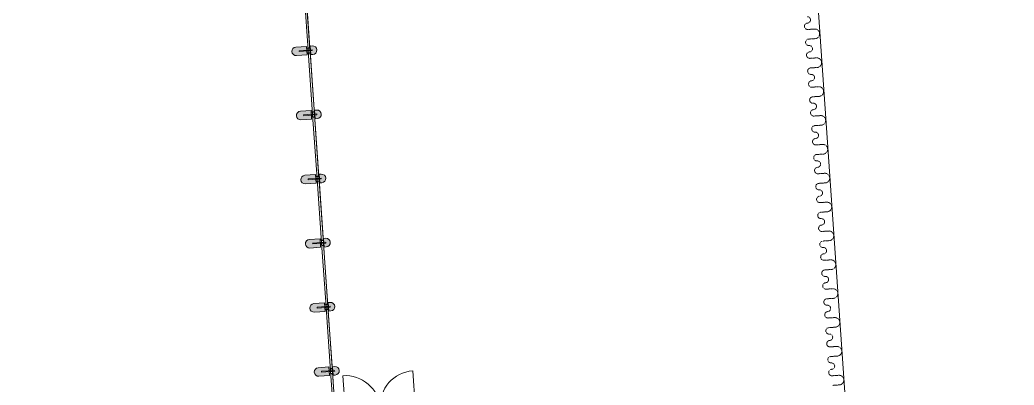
# Model space of a CAD drawing. Header units: millimetres. Extents: x 306 to 836129804, y -168137 to 818603917.
# Drawn here: x 833894834 to 833918014, y 818025946 to 818034470 of the extents above; entities that cross this region are included whole.
import ezdxf

# ---------------------------------------------------------------- set-up
doc = ezdxf.new("R2010")
doc.units = ezdxf.units.MM
doc.header["$LTSCALE"] = 3
doc.linetypes.add('SMALL DASH', pattern=[1.0599999999999998, 0.5299999999999999, -0.5299999999999999])
for name, color, linetype, lineweight in [('A-010-M_LINE', 251, 'Continuous', 13), ('A-214-M_CURT_WALL', 251, 'Continuous', 13), ('A-215-M_CURT_PANEL', 251, 'Continuous', 13), ('A-325-M_DOOR', 251, 'Continuous', 13), ('A-810-M_ROOMS', 251, 'Continuous', 13), ('Z-060-M_DETAIL', 253, 'Continuous', 5), ('Z-060-M_LINE_MEDIUM', 253, 'Continuous', 9)]:
    doc.layers.add(name, color=color, linetype=linetype, lineweight=lineweight)
doc.layers.add('UAJ-00XREF', color=7, linetype='Continuous')

# ---------------------------------------------------------------- blocks, each defined once
blk = doc.blocks.new('System Panel - ARC_Glazed-27605841-0300')
at = {"layer": 'A-215-M_CURT_PANEL', "lineweight": 9}
for p, q in [((-740.000000000005, 4.478376555038092e-13), (740.000000000005, 4.478376555038092e-13)), ((-740.000000000005, -43.99999999999955), (-740.000000000005, 4.483746707251158e-13)), ((740.000000000005, -43.99999999999955), (740.000000000005, 4.483746707251158e-13)), ((740.000000000005, -43.99999999999955), (-740.000000000005, -43.99999999999955))]:
    blk.add_line(p, q, dxfattribs=at)
blk = doc.blocks.new('System Panel - ARC_Glazed-33785582-0300')
at = {"layer": 'A-215-M_CURT_PANEL', "lineweight": 9}
for p, q in [((-457.6500000000042, 2.506222379646233e-12), (467.650000000002, 2.506222379646233e-12)), ((-457.6500000000042, -43.99999999999749), (-457.6500000000042, 2.504130236502533e-12)), ((467.650000000002, -43.99999999999749), (467.650000000002, 2.504130236502533e-12)), ((467.650000000002, -43.99999999999749), (-457.6500000000042, -43.99999999999749))]:
    blk.add_line(p, q, dxfattribs=at)
blk = doc.blocks.new('Circular Mullion - ARC_CW_CERAMIC MULLION-30650210-0300')
at = {"layer": 'Z-060-M_LINE_MEDIUM', "lineweight": 18}
h = blk.add_hatch(color=256, dxfattribs=at)
h.paths.add_polyline_path([(6.930349627509713e-11, 160.0001288222728), (27.62534705140006, 155.8705539054722), (50.00000000007526, 146.6026692006838), (76.053818580374, 123.7474907206025), (86.60254037847494, 110.0001288223014), (96.5925826289706, 85.88203333250486), (100.0000000000812, 46.22018912939889), (100.0000000000812, 10.0001288222029), (-99.99999999994262, 10.0001288222029), (-99.99999999994262, 60.00012882226083), (-93.26508591872884, 93.91532101883732), (-86.60254037842297, 110.0001288221975), (-70.71067811858798, 130.7108069409181), (-49.99999999993666, 146.6026692007185), (-17.30802505658817, 157.7214840952532), (-9.999999999963075, 158.6836038463923)], flags=0)
h.paths.add_polyline_path([(-17.42937404491909, -73.49987121654476), (100.0000000000812, -73.49987121654476), (100.0000000000812, -323.4998116814927), (93.20229713902005, -357.566589401928), (86.6025403785096, -373.4998116814987), (70.71067811872659, -394.2104898001673), (44.63327725535096, -412.3253214062901), (20.66588698905725, -420.7790960445724), (6.930349627509713e-11, -423.4998116814873), (-25.88190451003611, -420.092394310446), (-50.00000000000596, -410.102352059933), (-75.64606173225421, -387.7785726501263), (-86.60254037837099, -373.4998116814987), (-96.592582628832, -349.381716191754), (-99.9999999999253, -323.4998116814927), (-99.99999999994262, -73.49987121654476), (-45.51229512630749, -73.49987121654476)], flags=0)
at = {"layer": 'Z-060-M_DETAIL', "lineweight": 18}
for p, q in [((-99.9999999999991, 60.00012882228518), (-99.999999999999, 10.00012882222638)), ((-99.999999999999, 10.00012882222638), (100.0000000000011, 10.00012882222702)), ((100.0000000000011, 10.00012882222702), (100.000000000001, 60.00012882228619)), ((100.0000000000007, -73.49987121653935), (-99.99999999999937, -73.49987121653999)), ((-99.99999999999937, -73.49987121653999), (-99.99999999999898, -323.4998116814805)), ((100.0000000000011, -323.4998116814814), (100.0000000000007, -73.49987121653935))]:
    blk.add_line(p, q, dxfattribs=at)
for centre, start, end in [((9.644285370313811e-13, 60.00012882228535), 4.389165460419653e-13, 180), ((1.049027531507818e-12, -323.499811681481), 180, 359.9999999999993)]:
    blk.add_arc(centre, 100.0000000000001, start, end, dxfattribs=at)
at = {"layer": 'Z-060-M_LINE_MEDIUM'}
for p, q in [((-62.9999999999993, 0.0001288222264391472), (-99.99999999999898, 0.0001288222263751799)), ((-62.99999999999923, -43.99999997875487), (-62.9999999999993, 0.0001288222264380412)), ((-51.70955868577837, 10.00012882222653), (-51.70955868577823, -73.49987121653984)), ((-9.99999999999969, 52.50012878340168), (-9.99999999999969, -252.4999025251603)), ((10.00000000000098, 52.5001287834017), (-9.99999999999969, 52.50012878340168)), ((10.00000000000098, -252.4999025251603), (10.00000000000098, 52.50012878340168)), ((51.70955868577257, 10.00012882222687), (51.70955868577271, -73.4998712165395)), ((62.9999999999993, 0.0001288222264391472), (100.0000000000011, 0.0001288222263751799)), ((62.99999999999923, -43.99999997875487), (62.9999999999993, 0.0001288222264380412)), ((-62.99999999999923, -43.99999997875487), (-99.9999999999989, -43.99999997875493)), ((62.99999999999923, -43.99999997875487), (100.0000000000012, -43.99999997875493)), ((-9.99999999999969, -252.4999025251603), (10.00000000000098, -252.4999025251603))]:
    blk.add_line(p, q, dxfattribs=at)
blk = doc.blocks.new('Circular Mullion - CERAMIC_MULLIONS-V74-0300')
at = {"layer": 'Z-060-M_DETAIL'}
h = blk.add_hatch(dxfattribs=at)
h.set_pattern_fill('FP_40', color=256, style=0, pattern_type=2)
h.set_pattern_definition([(220, (107341.473, 105375.378), (-1413.18778151399, 378.6626304622204), [152.4, -1676.4]), (275, (107341.473, 105375.378), (1456.274698972632, 543.0722569291949), [121.92, -1341.12]), (169.549, (107352.099, 105253.922), (-889.3416091385084, 1597.992801986582), [129.52, -1424.721]), (223.816, (106935.073, 105375.378), (-2152.883750045124, 425.6574655514011), [228.6, -2514.6]), (173.364, (106963.101, 105194.659), (-1490.540877103034, 2302.918557885823), [194.28, -2137.081]), (278.816, (106935.073, 105375.378), (2461.697406629908, -1210.451568225919), [182.88, -2011.68]), (249, (107036.673, 105172.178), (-1419.581169676606, -353.9412327330601), [152.4, -1676.4]), (304, (107036.673, 105172.178), (1010.399896081791, 1180.997682094214), [121.92, -1341.12]), (198.549, (107104.85, 105071.102), (-1552.557981219097, 966.4746286886602), [129.52, -1424.721]), (232.5, (107341.473, 105375.378), (151.2081813368843, -659.786354912552), [67.056, -1257.808, 67.056, -2640.584]), (232.5, (107341.473, 105375.378), (151.2081813368843, -659.786354912552), [-1391.92, -1294.384, 67.056, -1279.144]), (262.4999999999999, (107341.473, 105375.378), (635.7819773261056, -723.7721718464364), [67.056, -709.168, 67.056, -1740.408]), (262.4999999999999, (107341.473, 105375.378), (635.7819773261056, -723.7721718464364), [-843.28, -1227.328, 67.056, -446.024]), (302.5, (107341.473, 105828.514), (963.7278726196303, -499.9628506809697), [67.056, -440.944, 67.056, -3621.024]), (302.5, (107341.473, 105828.514), (963.7278726196303, -499.9628506809697), [-575.056, -1517.904, 67.056, -2036.064]), (312.5, (107341.473, 106031.714), (1198.25389816382, 99.35691249334411), [67.056, -593.344, 67.056, -2479.04]), (312.5, (107341.473, 106031.714), (1198.25389816382, 99.35691249334411), [-727.456, -985.52, 67.056, -1426.464])])
h.paths.add_polyline_path([(9.999999999859119, 43.99999999986871), (9.999999999859119, -10.00012882232418), (-10.00000000008436, -10.00012882232418), (-10.00000000008436, 73.49987121642349), (9.999999999859119, 73.49987121642349)], flags=0)
at = {"layer": 'A-214-M_CURT_WALL', "lineweight": 9}
for p, q in [((-9.999999999999318, 73.49987121653969), (-9.999999999999453, -10.00012882221258)), ((9.999999999999453, -10.00012882221256), (9.999999999999318, 73.49987121653969))]:
    blk.add_line(p, q, dxfattribs=at)
blk = doc.blocks.new('Circular Mullion - CERAMIC_MULLIONS-V75-0300')
at = {"layer": 'Z-060-M_DETAIL'}
h = blk.add_hatch(dxfattribs=at)
h.set_pattern_fill('FP_41', color=256, style=0, pattern_type=2)
h.set_pattern_definition([(220, (105841.473, 105375.378), (-1413.18778151399, 378.6626304622204), [152.4, -1676.4]), (275, (105841.473, 105375.378), (1456.274698972632, 543.0722569291949), [121.92, -1341.12]), (169.549, (105852.099, 105253.922), (-889.3416091385084, 1597.992801986582), [129.52, -1424.721]), (223.816, (105435.073, 105375.378), (-2152.883750045124, 425.6574655514011), [228.6, -2514.6]), (173.364, (105463.101, 105194.659), (-1490.540877103034, 2302.918557885823), [194.28, -2137.081]), (278.816, (105435.073, 105375.378), (2461.697406629908, -1210.451568225919), [182.88, -2011.68]), (249, (105536.673, 105172.178), (-1419.581169676606, -353.9412327330601), [152.4, -1676.4]), (304, (105536.673, 105172.178), (1010.399896081791, 1180.997682094214), [121.92, -1341.12]), (198.549, (105604.85, 105071.102), (-1552.557981219097, 966.4746286886602), [129.52, -1424.721]), (232.5, (105841.473, 105375.378), (151.2081813368843, -659.786354912552), [67.056, -1257.808, 67.056, -2640.584]), (232.5, (105841.473, 105375.378), (151.2081813368843, -659.786354912552), [-1391.92, -1294.384, 67.056, -1279.144]), (262.4999999999999, (105841.473, 105375.378), (635.7819773261056, -723.7721718464364), [67.056, -709.168, 67.056, -1740.408]), (262.4999999999999, (105841.473, 105375.378), (635.7819773261056, -723.7721718464364), [-843.28, -1227.328, 67.056, -446.024]), (302.5, (105841.473, 105828.514), (963.7278726196303, -499.9628506809697), [67.056, -440.944, 67.056, -3621.024]), (302.5, (105841.473, 105828.514), (963.7278726196303, -499.9628506809697), [-575.056, -1517.904, 67.056, -2036.064]), (312.5, (105841.473, 106031.714), (1198.25389816382, 99.35691249334411), [67.056, -593.344, 67.056, -2479.04]), (312.5, (105841.473, 106031.714), (1198.25389816382, 99.35691249334411), [-727.456, -985.52, 67.056, -1426.464])])
h.paths.add_polyline_path([(9.999999999859119, 43.99999999986871), (9.999999999859119, -10.00012882232418), (-10.00000000008436, -10.00012882232418), (-10.00000000008436, 73.49987121642349), (9.999999999859119, 73.49987121642349)], flags=0)
at = {"layer": 'A-214-M_CURT_WALL', "lineweight": 9}
for p, q in [((-9.999999999999318, 73.49987121653969), (-9.999999999999453, -10.00012882221256)), ((9.999999999999453, -10.00012882221256), (9.999999999999318, 73.49987121653969))]:
    blk.add_line(p, q, dxfattribs=at)
blk = doc.blocks.new('Circular Mullion - CERAMIC_MULLIONS-V76-0300')
at = {"layer": 'A-214-M_CURT_WALL', "lineweight": 9}
for p, q in [((-9.999999999999318, 73.49987121653969), (-9.999999999999453, -10.00012882221256)), ((9.999999999999453, -10.00012882221256), (9.999999999999318, 73.49987121653969))]:
    blk.add_line(p, q, dxfattribs=at)
blk = doc.blocks.new('Circular Mullion - CERAMIC_MULLIONS-V77-0300')
at = {"layer": 'Z-060-M_DETAIL'}
h = blk.add_hatch(dxfattribs=at)
h.set_pattern_fill('FP_42', color=256, style=0, pattern_type=2)
h.set_pattern_definition([(220, (102841.473, 105375.378), (-1413.18778151399, 378.6626304622204), [152.4, -1676.4]), (275, (102841.473, 105375.378), (1456.274698972632, 543.0722569291949), [121.92, -1341.12]), (169.549, (102852.099, 105253.922), (-889.3416091385084, 1597.992801986582), [129.52, -1424.721]), (223.816, (102435.073, 105375.378), (-2152.883750045124, 425.6574655514011), [228.6, -2514.6]), (173.364, (102463.101, 105194.659), (-1490.540877103034, 2302.918557885823), [194.28, -2137.081]), (278.816, (102435.073, 105375.378), (2461.697406629908, -1210.451568225919), [182.88, -2011.68]), (249, (102536.673, 105172.178), (-1419.581169676606, -353.9412327330601), [152.4, -1676.4]), (304, (102536.673, 105172.178), (1010.399896081791, 1180.997682094214), [121.92, -1341.12]), (198.549, (102604.85, 105071.102), (-1552.557981219097, 966.4746286886602), [129.52, -1424.721]), (232.5, (102841.473, 105375.378), (151.2081813368843, -659.786354912552), [67.056, -1257.808, 67.056, -2640.584]), (232.5, (102841.473, 105375.378), (151.2081813368843, -659.786354912552), [-1391.92, -1294.384, 67.056, -1279.144]), (262.4999999999999, (102841.473, 105375.378), (635.7819773261056, -723.7721718464364), [67.056, -709.168, 67.056, -1740.408]), (262.4999999999999, (102841.473, 105375.378), (635.7819773261056, -723.7721718464364), [-843.28, -1227.328, 67.056, -446.024]), (302.5, (102841.473, 105828.514), (963.7278726196303, -499.9628506809697), [67.056, -440.944, 67.056, -3621.024]), (302.5, (102841.473, 105828.514), (963.7278726196303, -499.9628506809697), [-575.056, -1517.904, 67.056, -2036.064]), (312.5, (102841.473, 106031.714), (1198.25389816382, 99.35691249334411), [67.056, -593.344, 67.056, -2479.04]), (312.5, (102841.473, 106031.714), (1198.25389816382, 99.35691249334411), [-727.456, -985.52, 67.056, -1426.464])])
h.paths.add_polyline_path([(9.999999999859119, -10.00012882232418), (-10.00000000008436, -10.00012882232418), (-10.00000000008436, 73.49987121642349), (9.999999999859119, 73.49987121642349), (9.999999999859119, -9.718082765175495e-08)], flags=0)
at = {"layer": 'A-214-M_CURT_WALL', "lineweight": 9}
for p, q in [((-9.999999999999318, 73.49987121653969), (-9.999999999999453, -10.00012882221256)), ((9.999999999999453, -10.00012882221256), (9.999999999999318, 73.49987121653969))]:
    blk.add_line(p, q, dxfattribs=at)
blk = doc.blocks.new('Circular Mullion - CERAMIC_MULLIONS-V78-0300')
at = {"layer": 'A-214-M_CURT_WALL', "lineweight": 9}
for p, q in [((-9.999999999999318, 73.49987121653969), (-9.999999999999453, -10.00012882221258)), ((9.999999999999453, -10.00012882221256), (9.999999999999318, 73.49987121653969))]:
    blk.add_line(p, q, dxfattribs=at)
blk = doc.blocks.new('Circular Mullion - CERAMIC_MULLIONS-V79-0300')
at = {"layer": 'Z-060-M_DETAIL'}
h = blk.add_hatch(dxfattribs=at)
h.set_pattern_fill('FP_43', color=256, style=0, pattern_type=2)
h.set_pattern_definition([(220, (99841.47300000001, 105375.378), (-1413.18778151399, 378.6626304622204), [152.4, -1676.4]), (275, (99841.47300000001, 105375.378), (1456.274698972632, 543.0722569291949), [121.92, -1341.12]), (169.549, (99852.099, 105253.922), (-889.3416091385084, 1597.992801986582), [129.52, -1424.721]), (223.816, (99435.073, 105375.378), (-2152.883750045124, 425.6574655514011), [228.6, -2514.6]), (173.364, (99463.101, 105194.659), (-1490.540877103034, 2302.918557885823), [194.28, -2137.081]), (278.816, (99435.073, 105375.378), (2461.697406629908, -1210.451568225919), [182.88, -2011.68]), (249, (99536.67300000001, 105172.178), (-1419.581169676606, -353.9412327330601), [152.4, -1676.4]), (304, (99536.67300000001, 105172.178), (1010.399896081791, 1180.997682094214), [121.92, -1341.12]), (198.549, (99604.85, 105071.102), (-1552.557981219097, 966.4746286886602), [129.52, -1424.721]), (232.5, (99841.47300000001, 105375.378), (151.2081813368843, -659.786354912552), [67.056, -1257.808, 67.056, -2640.584]), (232.5, (99841.47300000001, 105375.378), (151.2081813368843, -659.786354912552), [-1391.92, -1294.384, 67.056, -1279.144]), (262.4999999999999, (99841.47300000001, 105375.378), (635.7819773261056, -723.7721718464364), [67.056, -709.168, 67.056, -1740.408]), (262.4999999999999, (99841.47300000001, 105375.378), (635.7819773261056, -723.7721718464364), [-843.28, -1227.328, 67.056, -446.024]), (302.5, (99841.47300000001, 105828.514), (963.7278726196303, -499.9628506809697), [67.056, -440.944, 67.056, -3621.024]), (302.5, (99841.47300000001, 105828.514), (963.7278726196303, -499.9628506809697), [-575.056, -1517.904, 67.056, -2036.064]), (312.5, (99841.47300000001, 106031.714), (1198.25389816382, 99.35691249334411), [67.056, -593.344, 67.056, -2479.04]), (312.5, (99841.47300000001, 106031.714), (1198.25389816382, 99.35691249334411), [-727.456, -985.52, 67.056, -1426.464])])
h.paths.add_polyline_path([(9.999999999911097, 43.99999999983407), (9.999999999911097, -10.00012882232418), (-10.00000000006703, -10.00012882232418), (-10.00000000006703, 73.49987121642349), (9.999999999911097, 73.49987121642349)], flags=0)
at = {"layer": 'A-214-M_CURT_WALL', "lineweight": 9}
for p, q in [((-9.999999999999318, 73.49987121653969), (-9.999999999999453, -10.00012882221258)), ((9.999999999999453, -10.00012882221256), (9.999999999999318, 73.49987121653969))]:
    blk.add_line(p, q, dxfattribs=at)
blk = doc.blocks.new('3A35X-MAGP-P-MP-00')
at = {"layer": 'A-010-M_LINE'}
blk.add_line((834491483.7744093, 818059236.7011683), (834497766.6892029, 817969362.229836), dxfattribs=at)
at = {"layer": 'A-010-M_LINE', "linetype": 'SMALL DASH'}
for p, q in [((834492959.5403924, 818034245.3962973), (834493111.6691127, 818034256.0312616)), ((834492975.2313232, 818034020.9440871), (834493127.3600435, 818034031.5790514)), ((834493006.6131848, 818033572.0396667), (834493158.7419051, 818033582.6746309)), ((834493022.3041157, 818033347.5874563), (834493174.4328359, 818033358.2224206)), ((834493053.6859773, 818032898.6830359), (834493205.8146976, 818032909.3180001)), ((834493069.3769082, 818032674.2308255), (834493221.5056285, 818032684.8657898)), ((834493100.7587698, 818032225.326405), (834493252.88749, 818032235.9613693)), ((834493116.4497006, 818032000.8741949), (834493268.5784209, 818032011.5091591)), ((834493147.8315623, 818031551.9697742), (834493299.9602826, 818031562.6047385)), ((834493163.5224931, 818031327.517564), (834493315.6512134, 818031338.1525283)), ((834493194.9043547, 818030878.6131436), (834493347.033075, 818030889.2481078)), ((834493210.5952855, 818030654.1609333), (834493362.7240058, 818030664.7958975)), ((834493241.9771472, 818030205.2565128), (834493394.1058675, 818030215.891477)), ((834493257.668078, 818029980.8043025), (834493409.7967982, 818029991.4392667)), ((834493289.0499396, 818029531.899882), (834493441.1786599, 818029542.5348462)), ((834493304.7408705, 818029307.4476717), (834493456.8695908, 818029318.0826359)), ((834493336.1227322, 818028858.5432512), (834493488.2514524, 818028869.1782154)), ((834493351.8136629, 818028634.091041), (834493503.9423832, 818028644.7260052)), ((834493383.1955246, 818028185.1866204), (834493535.3242449, 818028195.8215846)), ((834493398.8864554, 818027960.7344102), (834493551.0151757, 818027971.3693744)), ((834493430.268317, 818027511.8299897), (834493582.3970373, 818027522.4649539)), ((834493445.9592478, 818027287.3777794), (834493598.0879681, 818027298.0127436)), ((834493477.3411095, 818026838.4733589), (834493629.4698298, 818026849.1083231)), ((834493493.0320404, 818026614.0211486), (834493645.1607606, 818026624.6561128)), ((834493524.4139019, 818026165.1167281), (834493676.5426222, 818026175.7516923)), ((834493540.1048328, 818025940.6645179), (834493692.233553, 818025951.2994821))]:
    blk.add_line(p, q, dxfattribs=at)
for centre, radius, start, end in [((834492943.8494616, 818034469.8485076), 75.00000000001455, 273.998906433197, 93.99890643319704), ((834492954.3100821, 818034320.2137008), 75, 93.99890643319704, 273.998906433197), ((834493119.5145781, 818034143.8051565), 112.5, 273.998906433197, 93.99890643319704), ((834492980.4616334, 818033946.1266837), 75, 93.99890643319704, 273.998906433197), ((834492980.4616334, 818033946.1266837), 75, 93.99890643319704, 273.998906433197), ((834492990.9222541, 818033796.4918768), 75.00000000001455, 273.998906433197, 93.99890643319704), ((834493001.3828746, 818033646.8570701), 75, 93.99890643319704, 273.998906433197), ((834493166.5873705, 818033470.4485257), 112.5, 273.998906433197, 93.99890643319704), ((834493027.534426, 818033272.7700529), 75, 93.99890643319704, 273.998906433197), ((834493027.534426, 818033272.7700529), 75, 93.99890643319704, 273.998906433197), ((834493037.9950465, 818033123.1352462), 75, 273.998906433197, 93.99890643319704), ((834493048.455667, 818032973.5004393), 75, 93.99890643319704, 273.998906433197), ((834493213.660163, 818032797.091895), 112.5, 273.998906433197, 93.99890643319704), ((834493074.6072184, 818032599.4134221), 75, 93.99890643319704, 273.998906433197), ((834493074.6072184, 818032599.4134221), 75, 93.99890643319704, 273.998906433197), ((834493085.0678389, 818032449.7786154), 75, 273.998906433197, 93.99890643319704), ((834493095.5284595, 818032300.1438085), 75, 93.99890643319704, 273.998906433197), ((834493260.7329555, 818032123.7352642), 112.5, 273.998906433197, 93.99890643319704), ((834493121.6800109, 818031926.0567914), 75, 93.99890643319704, 273.998906433197), ((834493121.6800109, 818031926.0567914), 75, 93.99890643319704, 273.998906433197), ((834493132.1406314, 818031776.4219846), 75, 273.998906433197, 93.99890643319704), ((834493142.601252, 818031626.7871777), 75, 93.99890643319704, 273.998906433197), ((834493307.805748, 818031450.3786334), 112.5, 273.998906433197, 93.99890643319704), ((834493168.7528033, 818031252.7001606), 75, 93.99890643319704, 273.998906433197), ((834493168.7528033, 818031252.7001606), 75, 93.99890643319704, 273.998906433197), ((834493179.2134238, 818031103.0653538), 75, 273.998906433197, 93.99890643319704), ((834493189.6740445, 818030953.4305469), 75, 93.99890643319704, 273.998906433197), ((834493354.8785404, 818030777.0220026), 112.5, 273.998906433197, 93.99890643319704), ((834493215.8255959, 818030579.3435298), 75, 93.99890643319704, 273.998906433197), ((834493215.8255959, 818030579.3435298), 75, 93.99890643319704, 273.998906433197), ((834493226.2862164, 818030429.708723), 75, 273.998906433197, 93.99890643319704), ((834493236.7468369, 818030280.0739162), 75, 93.99890643319704, 273.998906433197), ((834493401.9513329, 818030103.6653719), 112.5, 273.998906433197, 93.99890643319704), ((834493262.8983883, 818029905.986899), 75, 93.99890643319704, 273.998906433197), ((834493262.8983883, 818029905.986899), 75, 93.99890643319704, 273.998906433197), ((834493283.8196294, 818029606.7172854), 75, 93.99890643319704, 273.998906433197), ((834493273.3590088, 818029756.3520923), 75, 273.998906433197, 93.99890643319704), ((834493449.0241253, 818029430.3087411), 112.5, 273.998906433197, 93.99890643319704), ((834493309.9711807, 818029232.6302683), 75, 93.99890643319704, 273.998906433197), ((834493309.9711807, 818029232.6302683), 75, 93.99890643319704, 273.998906433197), ((834493330.8924218, 818028933.3606546), 75, 93.99890643319704, 273.998906433197), ((834493320.4318013, 818029082.9954615), 75, 273.998906433197, 93.99890643319704), ((834493496.0969177, 818028756.9521103), 112.5, 273.998906433197, 93.99890643319704), ((834493357.0439732, 818028559.2736375), 75, 93.99890643319704, 273.998906433197), ((834493357.0439732, 818028559.2736375), 75, 93.99890643319704, 273.998906433197), ((834493377.9652143, 818028260.0040238), 75, 93.99890643319704, 273.998906433197), ((834493367.5045937, 818028409.6388307), 75, 273.998906433197, 93.99890643319704), ((834493543.1697103, 818028083.5954795), 112.5, 273.998906433197, 93.99890643319704), ((834493404.1167656, 818027885.9170067), 75, 93.99890643319704, 273.998906433197), ((834493404.1167656, 818027885.9170067), 75, 93.99890643319704, 273.998906433197), ((834493414.5773863, 818027736.2821999), 75, 273.998906433197, 93.99890643319704), ((834493425.0380068, 818027586.6473931), 75, 93.99890643319704, 273.998906433197), ((834493590.2425027, 818027410.2388487), 112.5, 273.998906433197, 93.99890643319704), ((834493451.1895581, 818027212.5603759), 75, 93.99890643319704, 273.998906433197), ((834493451.1895581, 818027212.5603759), 75, 93.99890643319704, 273.998906433197), ((834493461.6501787, 818027062.9255692), 75, 273.998906433197, 93.99890643319704), ((834493472.1107992, 818026913.2907623), 75, 93.99890643319704, 273.998906433197), ((834493637.3152952, 818026736.882218), 112.5, 273.998906433197, 93.99890643319704), ((834493498.2623506, 818026539.2037451), 75, 93.99890643319704, 273.998906433197), ((834493498.2623506, 818026539.2037451), 75, 93.99890643319704, 273.998906433197), ((834493508.7229712, 818026389.5689384), 75, 273.998906433197, 93.99890643319704), ((834493519.1835917, 818026239.9341315), 75, 93.99890643319704, 273.998906433197), ((834493684.3880876, 818026063.5255872), 112.5, 273.998906433197, 93.99890643319704)]:
    blk.add_arc(centre, radius, start, end, dxfattribs=at)
at = {"layer": 'A-325-M_DOOR'}
for p, q in [((834483802.0158719, 818025472.9160366), (834483745.6337898, 818026279.438168)), ((834482171.9940428, 818025358.96501), (834482115.6119605, 818026165.4871416))]:
    blk.add_line(p, q, dxfattribs=at)
for centre, radius, start, end in [((834483802.6124259, 818025464.3825805), 817.0447819728046, 93.99890643319704, 183.3990221487271), ((834482172.5905968, 818025350.4315541), 817.0447819728067, 4.598791937435016, 93.99890643319704)]:
    blk.add_arc(centre, radius, start, end, dxfattribs=at)
at = {"layer": 'A-810-M_ROOMS', "flags": 128}
blk.add_lwpolyline([(834471971.2728903, 818017715.4280894), (834479702.3428963, 818018255.8891723), (834479220.2090378, 818025152.6126009), (834481938.5637442, 818025342.6464419), (834480970.5683872, 818039189.4156286), (834480955.7303735, 818039401.6672152), (834478915.8452415, 818039259.0636007), (834478764.9058251, 818039390.2782818), (834478463.971489, 818043695.01824), (834478251.8701016, 818043680.1907264), (834458469.0328244, 818042297.2186861)], dxfattribs=at)
at = {"layer": 'A-214-M_CURT_WALL', "lineweight": 18, "rotation": 273.9989085257712}
for p in [(834481350.3072608, 818033757.4096841), (834481454.9134662, 818032261.0616156), (834481559.5196717, 818030764.7135472), (834481664.1258771, 818029268.3654789), (834481768.7320826, 818027772.0174105), (834481873.3382881, 818026275.669342)]:
    blk.add_blockref('Circular Mullion - ARC_CW_CERAMIC MULLION-30650210-0300', p, dxfattribs=at)
at = {"layer": 'A-215-M_CURT_PANEL', "rotation": 273.9989085257712}
for name, p in [('System Panel - ARC_Glazed-27605841-0300', (834481298.004158, 818034505.5837182)), ('System Panel - ARC_Glazed-27605841-0300', (834481402.6103635, 818033009.2356498)), ('System Panel - ARC_Glazed-27605841-0300', (834481507.216569, 818031512.8875815)), ('System Panel - ARC_Glazed-27605841-0300', (834481611.8227744, 818030016.539513)), ('System Panel - ARC_Glazed-27605841-0300', (834481716.4289799, 818028520.1914446)), ('System Panel - ARC_Glazed-27605841-0300', (834481821.0351853, 818027023.8433763)), ('System Panel - ARC_Glazed-33785582-0300', (834481905.9510161, 818025809.1578926))]:
    blk.add_blockref(name, p, dxfattribs=at)
at = {"layer": 'Z-060-M_DETAIL', "lineweight": 9, "extrusion": (0, 0, -1), "rotation": 266.0010914742286}
for name, p in [('Circular Mullion - CERAMIC_MULLIONS-V74-0300', (-834481350.3072608, 818033757.4096841)), ('Circular Mullion - CERAMIC_MULLIONS-V75-0300', (-834481454.9134662, 818032261.0616156)), ('Circular Mullion - CERAMIC_MULLIONS-V76-0300', (-834481559.5196717, 818030764.7135472)), ('Circular Mullion - CERAMIC_MULLIONS-V77-0300', (-834481664.1258771, 818029268.3654789)), ('Circular Mullion - CERAMIC_MULLIONS-V78-0300', (-834481768.7320826, 818027772.0174105)), ('Circular Mullion - CERAMIC_MULLIONS-V79-0300', (-834481873.3382881, 818026275.669342))]:
    blk.add_blockref(name, p, dxfattribs=at)

msp = doc.modelspace()

# ---------------------------------------------------------------- block references
at = {"layer": 'UAJ-00XREF', "ltscale": 0.5}
msp.add_blockref('3A35X-MAGP-P-MP-00', (-579752.5553781986, 0), dxfattribs=at)

doc.saveas('drawing.dxf')
